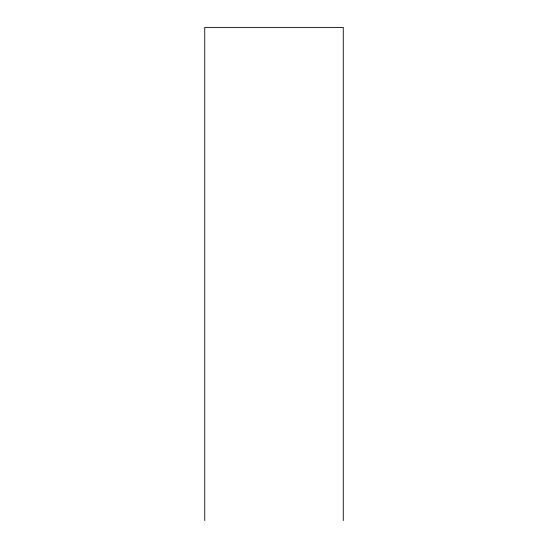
<?xml version="1.0" encoding="UTF-8"?>
<svg xmlns="http://www.w3.org/2000/svg" width="548" height="548" viewBox="0 0 548 548"><rect width="100%" height="100%" fill="white"/><g stroke="black" fill="none" stroke-linecap="round" stroke-linejoin="round"><path stroke-width="0.82" d="M343.254 520.6L343.254 27.4L204.746 27.4L204.746 520.6"/></g></svg>
